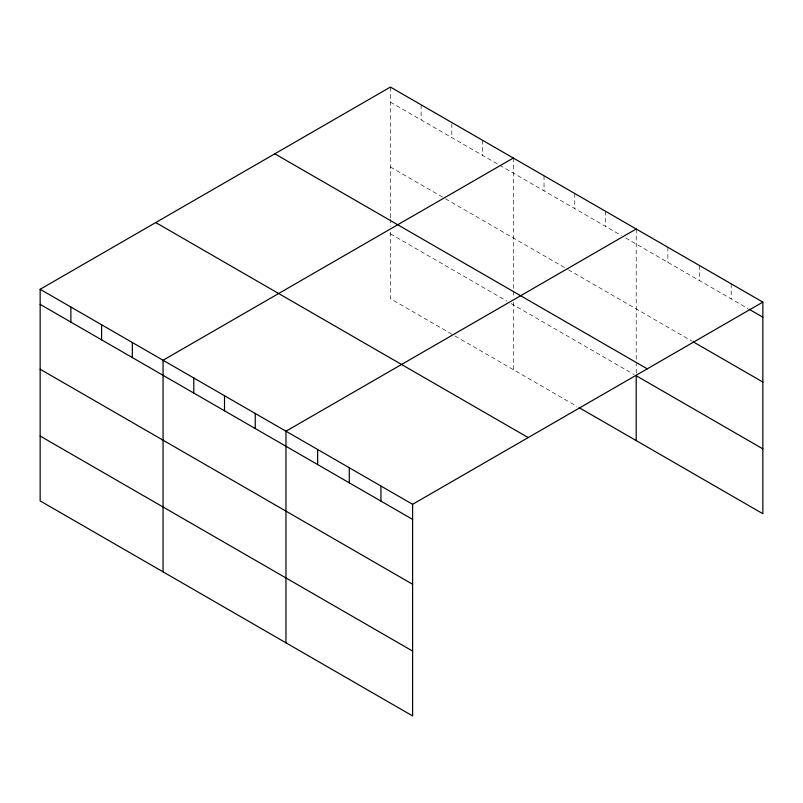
<?xml version="1.0" encoding="UTF-8"?>
<svg xmlns="http://www.w3.org/2000/svg" width="803" height="803" viewBox="0 0 803 803"><rect width="100%" height="100%" fill="white"/><g stroke="black" fill="none" stroke-linecap="round" stroke-linejoin="round"><path stroke-width="0.6" stroke-dasharray="4.01 3.01" d="M390.399 217.733L390.399 87.075M390.399 102.142L498.472 164.545M499.536 165.157L621.381 235.5M625.617 237.949L748.075 308.643M390.399 167.004L444.44 198.2M445.494 198.813L567.35 269.166M568.404 269.768L692.146 341.215M390.399 233.824L506.954 301.115M511.19 303.564L634.099 374.519M451.858 334.158L390.399 298.686L390.399 231.354M455.03 335.995L576.885 406.348M731.192 283.83L731.192 298.897M699.533 265.552L699.533 280.618M667.875 247.274L667.875 262.34M636.217 228.996L636.217 360.898M636.217 362.133L636.217 373.275M605.492 211.249L605.492 226.326M574.767 193.513L574.767 208.589M544.032 175.777L544.032 190.843M513.308 158.03L513.308 289.933M513.308 291.178L513.308 297.361M513.308 302.309L513.308 369.641M482.583 140.294L482.583 155.37M451.858 123.712L451.858 137.624M421.123 104.812L421.123 119.888M390.399 218.978L390.399 226.396"/><path stroke-width="1.2" d="M579.003 407.573L762.85 513.709L762.85 302.109L390.399 87.075L40.15 289.291L40.15 500.891L412.601 715.925L412.601 504.314L40.15 289.291M513.308 158.03L163.059 360.246L163.059 571.856M636.217 228.996L285.968 431.211L285.968 642.822M412.601 504.314L762.85 302.109M749.129 309.255L762.85 317.175M693.2 341.827L762.85 382.037M274.817 153.805L647.268 368.838M762.85 448.857L636.217 375.744L636.217 440.606M155.732 222.551L528.183 437.585M40.15 304.357L412.601 519.39M40.15 369.219L412.601 584.253M40.15 436.039L412.601 651.072M380.943 486.046L380.943 501.112M349.285 467.768L349.285 482.834M317.627 449.489L317.627 464.556M255.244 413.465L255.244 428.541M224.509 395.728L224.509 410.805M193.784 377.992L193.784 393.058M132.334 342.51L132.334 357.576M101.6 324.763L101.6 339.84M70.875 307.027L70.875 322.103"/></g></svg>
